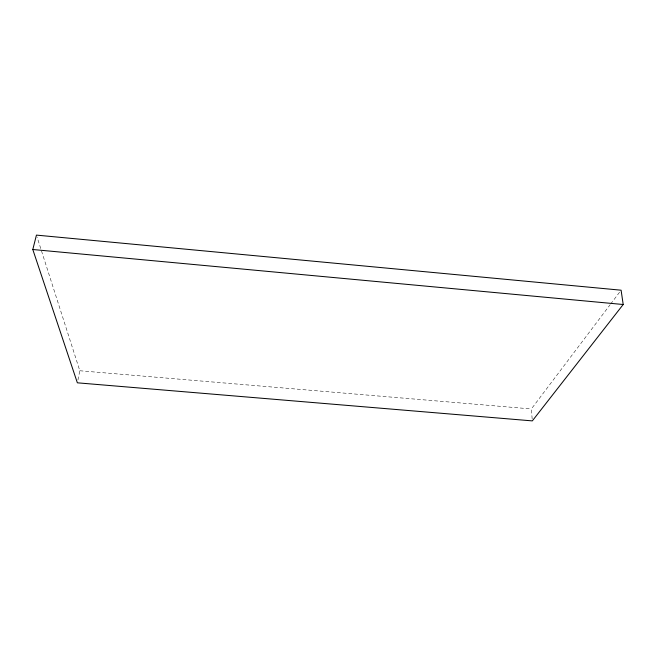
<?xml version="1.0" encoding="UTF-8"?>
<svg xmlns="http://www.w3.org/2000/svg" width="656" height="656" viewBox="0 0 656 656"><rect width="100%" height="100%" fill="white"/><g stroke="black" fill="none" stroke-linecap="round" stroke-linejoin="round"><path stroke-width="0.49" stroke-dasharray="3.28 2.46" d="M77.933 380.037L79.819 370.755L37.072 237.062M532.164 418.905L531.36 408.95L610.039 304.835M610.654 304.023L619.871 291.822M79.819 370.755L531.36 408.95"/><path stroke-width="0.98" d="M32.8 249.51L36.441 235.11L621.101 290.198L623.2 304.507L532.319 420.89L77.359 382.817L32.8 249.51L623.2 304.507"/></g></svg>
